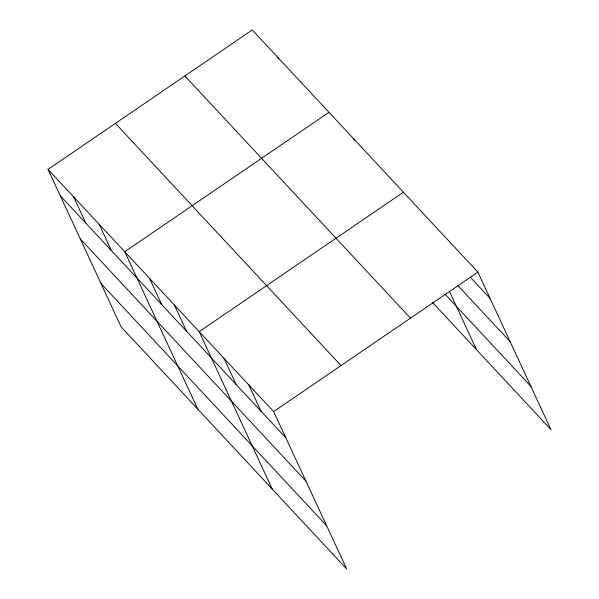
<?xml version="1.0" encoding="UTF-8"?>
<svg xmlns="http://www.w3.org/2000/svg" width="599" height="599" viewBox="0 0 599 599"><rect width="100%" height="100%" fill="white"/><g stroke="black" fill="none" stroke-linecap="round" stroke-linejoin="round"><path stroke-width="0.9" d="M48.032 169.39L273.646 411.588L346.739 569.05L121.125 326.852L48.032 169.39L252.261 29.95L477.875 272.148L550.968 429.61L432.605 302.547M328.971 112.298L124.742 251.737L197.835 409.199M403.419 192.219L199.19 331.659L272.283 489.128M273.646 411.588L477.875 272.148M470.335 277.225L490.064 298.399M457.98 285.686L510.161 341.7M444.96 294.087L530.871 386.31M184.866 75.968L410.48 318.159M115.427 123.379L341.041 365.57M60.222 195.648L285.835 437.839M80.318 238.941L305.932 481.139M101.029 283.559L326.635 525.75M449.512 291.518L476.512 349.681M353.792 138.938L354.578 140.63M277.831 57.399L278.617 59.091M248.825 384.947L261.014 411.199M224.011 358.307L236.201 384.558M174.376 305.018L186.566 331.277M149.555 278.378L161.745 304.636M99.172 224.288L111.362 250.547M73.602 196.839L85.792 223.098"/></g></svg>
